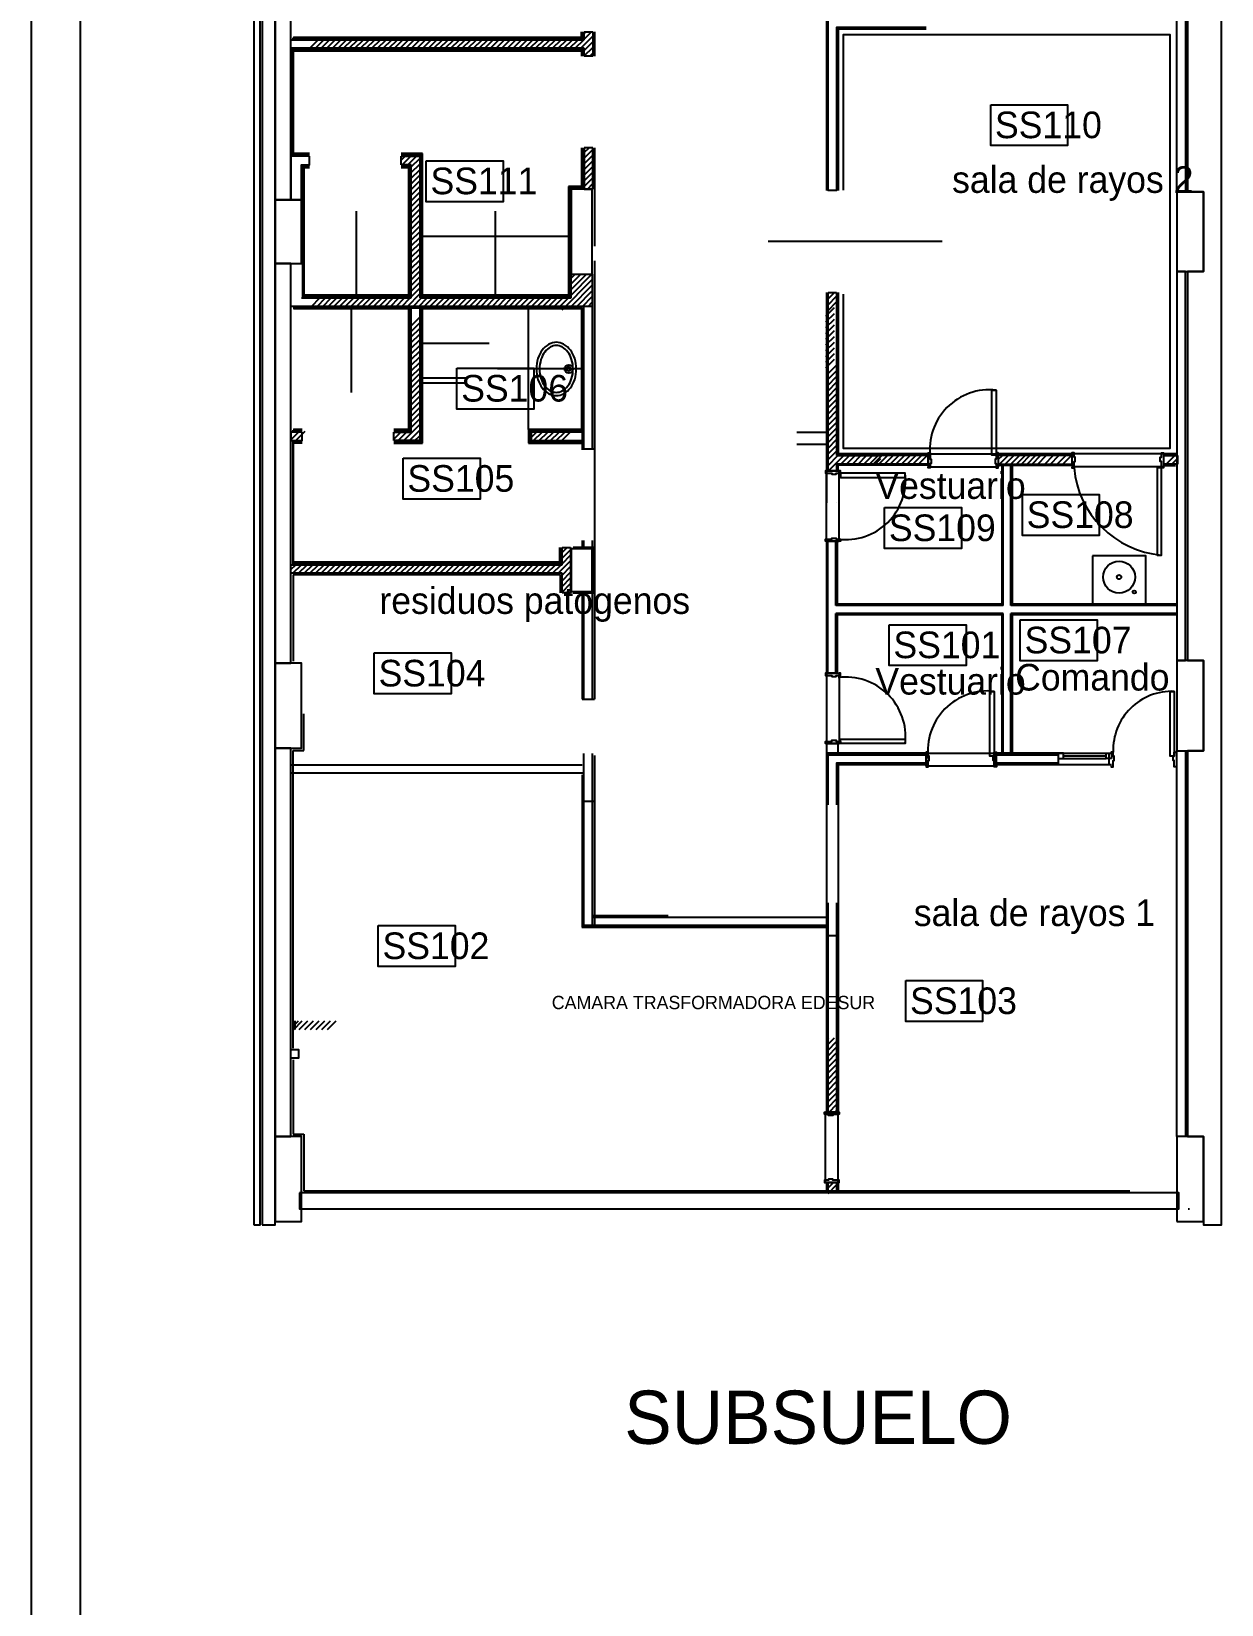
# Model space of a CAD drawing. Header units: millimetres. Extents: x 1473.7 to 1568.7, y 1808.4 to 1881.8.
# Drawn here: x 1477.13 to 1488.31, y 1844.02 to 1858.79 of the extents above; entities that cross this region are included whole.
import ezdxf

# ---------------------------------------------------------------- set-up
doc = ezdxf.new("R2010")
doc.units = ezdxf.units.MM
doc.layers.get('0').update_dxf_attribs({"linetype": 'CONTINUOUS'})
for name, color, linetype in [('0-COTAS AC', 3, 'CONTINUOUS'), ('0000-TEXTO', 7, 'CONTINUOUS'), ('000000-TEXTO', 7, 'CONTINUOUS'), ('10-CARP-HOJA-PUER', 4, 'CONTINUOUS'), ('10-CARP-MARC', 2, 'CONTINUOUS'), ('10-CARP-SLIA', 14, 'CONTINUOUS'), ('AR - AZOTADO HIDROFUGO', 185, 'CONTINUOUS'), ('AR - CARPINTERIA 1', 1, 'CONTINUOUS'), ('AR - HATCH LADRILLO HUECO', 8, 'CONTINUOUS'), ('AR - INST. SANITARIA', 2, 'CONTINUOUS'), ('AR - LADRILLO VISTO', 3, 'CONTINUOUS'), ('AR - MESADA', 9, 'CONTINUOUS'), ('AR - REVESTIMIENTO', 21, 'CONTINUOUS'), ('AR - REVOQUE', 8, 'CONTINUOUS'), ('AR - TABIQUE DURLOCK', 2, 'CONTINUOUS'), ('AR - TABIQUE LADRILLO HUECO', 4, 'CONTINUOUS'), ('AR - TXT', 7, 'CONTINUOUS'), ('AR - VISTA 1', 8, 'CONTINUOUS'), ('ES-COLUMNAS', 5, 'CONTINUOUS'), ('ES-TABIQUES', 5, 'CONTINUOUS'), ('MURO', 7, 'CONTINUOUS'), ('TEXTO', 7, 'CONTINUOUS')]:
    doc.layers.add(name, color=color, linetype=linetype)

msp = doc.modelspace()

# ---------------------------------------------------------------- linework, layer by layer
at = {"linetype": 'CONTINUOUS'}
for p, q in [((1481.801559, 1855.347423), (1481.801559, 1855.89512)), ((1482.421559, 1854.869107), (1482.301559, 1854.869107)), ((1482.421559, 1854.869107), (1482.301559, 1854.869107))]:
    msp.add_line(p, q, dxfattribs=at)
msp.add_lwpolyline([(1482.250991, 1855.621271, 0.075373), (1482.236031, 1855.719946, 0.085733), (1482.196074, 1855.798225, 0.106084), (1482.132277, 1855.853774, 0.12693), (1482.063491, 1855.871521, 0.12693), (1481.994705, 1855.853774, 0.106084), (1481.930909, 1855.798225, 0.085733), (1481.890951, 1855.719946, 0.075373), (1481.875991, 1855.621271, 0.075373), (1481.890951, 1855.522597, 0.085733), (1481.930909, 1855.444318, 0.106084), (1481.994705, 1855.388769, 0.12693), (1482.063491, 1855.371021, 0.12693), (1482.132277, 1855.388769, 0.106084), (1482.196074, 1855.444318, 0.085733), (1482.236031, 1855.522597, 0.075373)], format="xyb", close=True)
at = {"color": 30}
msp.add_lwpolyline([(1482.220991, 1855.621271, 0.075373), (1482.207379, 1855.711054, 0.085733), (1482.172065, 1855.780236, 0.106084), (1482.117762, 1855.827519, 0.12693), (1482.063491, 1855.841521, 0.12693), (1482.00922, 1855.827519, 0.106084), (1481.954917, 1855.780236, 0.085733), (1481.919603, 1855.711054, 0.075373), (1481.905991, 1855.621271, 0.075373), (1481.919603, 1855.531489, 0.085733), (1481.954917, 1855.462306, 0.106084), (1482.00922, 1855.415024, 0.12693), (1482.063491, 1855.401021, 0.12693), (1482.117762, 1855.415024, 0.106084), (1482.172065, 1855.462306, 0.085733), (1482.207379, 1855.531489, 0.075373)], format="xyb", close=True, dxfattribs=at)
for radius in [0.04, 0.02]:
    msp.add_circle((1482.180041, 1855.621271), radius, dxfattribs=at)
at = {"layer": '0-COTAS AC', "linetype": 'CONTINUOUS'}
for p, q in [((1486.906405, 1854.713179), (1486.215002, 1854.713179)), ((1484.701413, 1853.413179), (1486.258986, 1853.413179)), ((1486.333986, 1853.413179), (1487.891559, 1853.413179))]:
    msp.add_line(p, q, dxfattribs=at)
at = {"layer": '0-COTAS AC', "color": 4}
for points in [[(1480.186559, 1856.314133), (1480.186559, 1857.104156)], [(1481.491559, 1856.314133), (1481.491559, 1857.104156)], [(1485.687848, 1856.818179), (1484.053015, 1856.818179)], [(1480.136559, 1856.189133), (1480.136559, 1855.39911)], [(1480.806559, 1855.864133), (1481.4321, 1855.864133)], [(1482.301559, 1855.621271), (1481.511536, 1855.621271)]]:
    msp.add_lwpolyline(points, dxfattribs=at)
at = {"layer": '10-CARP-HOJA-PUER', "linetype": 'CONTINUOUS'}
for points in [[(1486.195002, 1854.813179), (1486.155002, 1854.813179), (1486.155002, 1855.423179), (1486.195002, 1855.423179), (1486.195002, 1854.813179)], [(1487.746405, 1854.693179), (1487.706405, 1854.693179), (1487.706405, 1853.873179), (1487.746405, 1853.873179), (1487.746405, 1854.693179)], [(1484.731413, 1854.643179), (1484.731413, 1854.603179), (1485.341413, 1854.603179), (1485.341413, 1854.643179), (1484.731413, 1854.643179)], [(1486.176346, 1851.983528), (1486.136346, 1851.983528), (1486.136346, 1852.593528), (1486.176346, 1852.593528), (1486.176346, 1851.983528)], [(1487.867929, 1851.983528), (1487.827929, 1851.983528), (1487.827929, 1852.593528), (1487.867929, 1852.593528), (1487.867929, 1851.983528)], [(1484.731413, 1852.103528), (1484.731413, 1852.143528), (1485.341413, 1852.143528), (1485.341413, 1852.103528), (1484.731413, 1852.103528)]]:
    msp.add_lwpolyline(points, dxfattribs=at)
at = {"layer": '10-CARP-MARC', "linetype": 'CONTINUOUS'}
for points in [[(1485.555002, 1854.823179), (1485.555002, 1854.833179), (1485.575002, 1854.833179), (1485.575002, 1854.773179), (1485.585002, 1854.773179), (1485.585002, 1854.733179), (1485.575002, 1854.733179), (1485.575002, 1854.693179), (1485.555002, 1854.693179), (1485.555002, 1854.703179)], [(1486.215002, 1854.823179), (1486.215002, 1854.833179), (1486.195002, 1854.833179), (1486.195002, 1854.773179), (1486.185002, 1854.773179), (1486.185002, 1854.733179), (1486.195002, 1854.733179), (1486.195002, 1854.693179), (1486.215002, 1854.693179), (1486.215002, 1854.703179)], [(1486.906405, 1854.703179), (1486.906405, 1854.693179), (1486.926405, 1854.693179), (1486.926405, 1854.753179), (1486.936405, 1854.753179), (1486.936405, 1854.793179), (1486.926405, 1854.793179), (1486.926405, 1854.833179), (1486.906405, 1854.833179), (1486.906405, 1854.823179)], [(1487.766405, 1854.703179), (1487.766405, 1854.693179), (1487.746405, 1854.693179), (1487.746405, 1854.753179), (1487.736405, 1854.753179), (1487.736405, 1854.793179), (1487.746405, 1854.793179), (1487.746405, 1854.833179), (1487.766405, 1854.833179), (1487.766405, 1854.823179)], [(1484.601413, 1854.663179), (1484.591413, 1854.663179), (1484.591413, 1854.643179), (1484.651413, 1854.643179), (1484.651413, 1854.633179), (1484.691413, 1854.633179), (1484.691413, 1854.643179), (1484.731413, 1854.643179), (1484.731413, 1854.663179), (1484.721413, 1854.663179)], [(1484.601413, 1854.003179), (1484.591413, 1854.003179), (1484.591413, 1854.023179), (1484.651413, 1854.023179), (1484.651413, 1854.033179), (1484.691413, 1854.033179), (1484.691413, 1854.023179), (1484.731413, 1854.023179), (1484.731413, 1854.003179), (1484.721413, 1854.003179)], [(1484.601413, 1852.763877), (1484.591413, 1852.763877), (1484.591413, 1852.743877), (1484.651413, 1852.743877), (1484.651413, 1852.733877), (1484.691413, 1852.733877), (1484.691413, 1852.743877), (1484.731413, 1852.743877), (1484.731413, 1852.763877), (1484.721413, 1852.763877)], [(1484.601413, 1852.103877), (1484.591413, 1852.103877), (1484.591413, 1852.123877), (1484.651413, 1852.123877), (1484.651413, 1852.133877), (1484.691413, 1852.133877), (1484.691413, 1852.123877), (1484.731413, 1852.123877), (1484.731413, 1852.103877), (1484.721413, 1852.103877)], [(1485.536346, 1851.893528), (1485.536346, 1851.883528), (1485.556346, 1851.883528), (1485.556346, 1851.943528), (1485.566346, 1851.943528), (1485.566346, 1851.983528), (1485.556346, 1851.983528), (1485.556346, 1852.023528), (1485.536346, 1852.023528), (1485.536346, 1852.013528)], [(1486.196346, 1851.893528), (1486.196346, 1851.883528), (1486.176346, 1851.883528), (1486.176346, 1851.943528), (1486.166346, 1851.943528), (1486.166346, 1851.983528), (1486.176346, 1851.983528), (1486.176346, 1852.023528), (1486.196346, 1852.023528), (1486.196346, 1852.013528)], [(1487.274083, 1851.893528), (1487.274083, 1851.883528), (1487.294083, 1851.883528), (1487.294083, 1851.943528), (1487.304083, 1851.943528), (1487.304083, 1851.983528), (1487.294083, 1851.983528), (1487.294083, 1852.023528), (1487.274083, 1852.023528), (1487.274083, 1852.013528)], [(1487.887929, 1851.893528), (1487.887929, 1851.883528), (1487.867929, 1851.883528), (1487.867929, 1851.943528), (1487.857929, 1851.943528), (1487.857929, 1851.983528), (1487.867929, 1851.983528), (1487.867929, 1852.023528), (1487.887929, 1852.023528), (1487.887929, 1852.013528)], [(1484.711413, 1848.641565), (1484.721413, 1848.641565), (1484.721413, 1848.621565), (1484.661413, 1848.621565), (1484.661413, 1848.611565), (1484.621413, 1848.611565), (1484.621413, 1848.621565), (1484.581413, 1848.621565), (1484.581413, 1848.641565), (1484.591413, 1848.641565)], [(1484.711413, 1847.981565), (1484.721413, 1847.981565), (1484.721413, 1848.001565), (1484.661413, 1848.001565), (1484.661413, 1848.011565), (1484.621413, 1848.011565), (1484.621413, 1848.001565), (1484.581413, 1848.001565), (1484.581413, 1847.981565), (1484.591413, 1847.981565)]]:
    msp.add_lwpolyline(points, dxfattribs=at)
at = {"layer": '10-CARP-SLIA', "linetype": 'CONTINUOUS'}
for p, q in [((1485.555002, 1854.823179), (1486.215002, 1854.823179)), ((1487.766405, 1854.823179), (1486.906405, 1854.823179)), ((1484.601413, 1854.003179), (1484.601413, 1854.663179)), ((1484.721413, 1854.003179), (1484.721413, 1854.663179)), ((1485.555002, 1854.703179), (1486.215002, 1854.703179)), ((1487.766405, 1854.703179), (1486.906405, 1854.703179)), ((1484.601413, 1852.763877), (1484.601413, 1852.103877)), ((1484.721413, 1852.763877), (1484.721413, 1852.103877)), ((1485.536346, 1852.013528), (1486.196346, 1852.013528)), ((1485.536346, 1851.893528), (1486.196346, 1851.893528)), ((1484.591413, 1847.981565), (1484.591413, 1848.641565)), ((1484.711413, 1847.981565), (1484.711413, 1848.641565))]:
    msp.add_line(p, q, dxfattribs=at)
for centre, radius, start, end in [((1486.133849, 1854.863283), 0.563226, 83.766721, 187.149992), ((1487.825499, 1854.772273), 0.902566, 185.027376, 264.972624), ((1484.781516, 1854.582026), 0.563226, 262.850008, 6.233279), ((1484.781516, 1852.164681), 0.563226, 353.766721, 97.149992), ((1486.115193, 1852.033631), 0.563226, 83.766721, 187.149992), ((1487.844965, 1852.042788), 0.551219, 87.612372, 182.002334)]:
    msp.add_arc(centre, radius, start, end, dxfattribs=at)
at = {"layer": 'AR - AZOTADO HIDROFUGO', "linetype": 'CONTINUOUS'}
for p, q in [((1479.581559, 1858.723436), (1482.316559, 1858.723436)), ((1482.316559, 1858.723436), (1482.316559, 1858.788436)), ((1479.581559, 1857.629133), (1479.581559, 1858.623436)), ((1479.581559, 1858.623436), (1482.316559, 1858.623436)), ((1482.316559, 1858.623436), (1482.316559, 1858.558436)), ((1479.746559, 1857.629133), (1479.581559, 1857.629133)), ((1480.791559, 1857.629133), (1480.606559, 1857.629133)), ((1480.791559, 1856.299133), (1480.791559, 1857.629133)), ((1482.316559, 1857.698436), (1482.316559, 1857.321075)), ((1479.681559, 1856.299133), (1479.681559, 1857.529133)), ((1479.681559, 1857.529133), (1479.746559, 1857.529133)), ((1480.606559, 1857.529133), (1480.691559, 1857.529133)), ((1480.691559, 1857.529133), (1480.691559, 1856.299133)), ((1482.316559, 1857.321075), (1482.191559, 1857.321075)), ((1482.191559, 1857.321075), (1482.191559, 1856.299133)), ((1480.691559, 1856.299133), (1479.681559, 1856.299133)), ((1482.191559, 1856.299133), (1480.791559, 1856.299133)), ((1480.691559, 1856.204133), (1480.691559, 1855.03841)), ((1480.791559, 1854.93841), (1480.791559, 1856.204133)), ((1479.676559, 1855.03841), (1479.581559, 1855.03841)), ((1480.691559, 1855.03841), (1480.536559, 1855.03841)), ((1482.316559, 1855.03841), (1481.816559, 1855.03841)), ((1481.816559, 1855.03841), (1481.816559, 1854.93841)), ((1479.676559, 1854.93841), (1479.581559, 1854.93841)), ((1480.536559, 1854.93841), (1480.791559, 1854.93841)), ((1481.816559, 1854.93841), (1482.316559, 1854.93841)), ((1482.10801, 1853.944892), (1482.10801, 1853.792058)), ((1482.10801, 1853.792058), (1479.581559, 1853.792058))]:
    msp.add_line(p, q, dxfattribs=at)
at = {"layer": 'AR - CARPINTERIA 1', "linetype": 'CONTINUOUS'}
for points in [[(1486.776559, 1851.963528), (1486.826559, 1851.963528), (1486.826559, 1852.013528), (1486.776559, 1852.013528)], [(1487.276559, 1851.963528), (1487.226559, 1851.963528), (1487.226559, 1852.013528), (1487.276559, 1852.013528)]]:
    msp.add_lwpolyline(points, close=True, dxfattribs=at)
for points in [[(1486.776559, 1852.013528), (1487.226559, 1852.013528)], [(1486.776559, 1851.963528), (1487.226559, 1851.963528)], [(1486.826559, 1851.988528), (1487.226559, 1851.988528)]]:
    msp.add_lwpolyline(points, dxfattribs=at)
at = {"layer": 'AR - HATCH LADRILLO HUECO', "linetype": 'CONTINUOUS'}
for p, q in [((1479.747944, 1858.633436), (1479.827944, 1858.713436)), ((1479.800977, 1858.633436), (1479.880977, 1858.713436)), ((1479.85401, 1858.633436), (1479.93401, 1858.713436)), ((1479.907043, 1858.633436), (1479.987043, 1858.713436)), ((1479.960076, 1858.633436), (1480.040076, 1858.713436)), ((1480.013109, 1858.633436), (1480.093109, 1858.713436)), ((1480.066142, 1858.633436), (1480.146142, 1858.713436)), ((1480.119175, 1858.633436), (1480.199175, 1858.713436)), ((1480.172208, 1858.633436), (1480.252208, 1858.713436)), ((1480.225241, 1858.633436), (1480.305241, 1858.713436)), ((1480.278274, 1858.633436), (1480.358274, 1858.713436)), ((1480.331307, 1858.633436), (1480.411307, 1858.713436)), ((1480.38434, 1858.633436), (1480.46434, 1858.713436)), ((1480.437373, 1858.633436), (1480.517373, 1858.713436)), ((1480.490406, 1858.633436), (1480.570406, 1858.713436)), ((1480.543439, 1858.633436), (1480.623439, 1858.713436)), ((1480.596472, 1858.633436), (1480.676472, 1858.713436)), ((1480.649505, 1858.633436), (1480.729505, 1858.713436)), ((1480.702538, 1858.633436), (1480.782538, 1858.713436)), ((1480.755572, 1858.633436), (1480.835572, 1858.713436)), ((1480.808605, 1858.633436), (1480.888605, 1858.713436)), ((1480.861638, 1858.633436), (1480.941638, 1858.713436)), ((1480.914671, 1858.633436), (1480.994671, 1858.713436)), ((1480.967704, 1858.633436), (1481.047704, 1858.713436)), ((1481.020737, 1858.633436), (1481.100737, 1858.713436)), ((1481.07377, 1858.633436), (1481.15377, 1858.713436)), ((1481.126803, 1858.633436), (1481.206803, 1858.713436)), ((1481.179836, 1858.633436), (1481.259836, 1858.713436)), ((1481.232869, 1858.633436), (1481.312869, 1858.713436)), ((1481.285902, 1858.633436), (1481.365902, 1858.713436)), ((1481.338935, 1858.633436), (1481.418935, 1858.713436)), ((1481.391968, 1858.633436), (1481.471968, 1858.713436)), ((1481.445001, 1858.633436), (1481.525001, 1858.713436)), ((1481.498034, 1858.633436), (1481.578034, 1858.713436)), ((1481.551067, 1858.633436), (1481.631067, 1858.713436)), ((1481.6041, 1858.633436), (1481.6841, 1858.713436)), ((1481.657133, 1858.633436), (1481.737133, 1858.713436)), ((1481.710166, 1858.633436), (1481.790166, 1858.713436)), ((1481.763199, 1858.633436), (1481.843199, 1858.713436)), ((1481.816232, 1858.633436), (1481.896232, 1858.713436)), ((1481.869265, 1858.633436), (1481.949265, 1858.713436)), ((1481.922298, 1858.633436), (1482.002298, 1858.713436)), ((1481.975331, 1858.633436), (1482.055331, 1858.713436)), ((1482.028364, 1858.633436), (1482.108364, 1858.713436)), ((1482.081397, 1858.633436), (1482.161397, 1858.713436)), ((1482.13443, 1858.633436), (1482.21443, 1858.713436)), ((1482.187463, 1858.633436), (1482.267463, 1858.713436)), ((1482.240496, 1858.633436), (1482.320496, 1858.713436)), ((1482.293529, 1858.633436), (1482.406559, 1858.746466)), ((1482.326559, 1858.772532), (1482.342463, 1858.788436)), ((1482.326559, 1858.719499), (1482.395496, 1858.788436)), ((1482.326559, 1858.613433), (1482.406559, 1858.693433)), ((1482.326559, 1858.5604), (1482.406559, 1858.6404)), ((1482.377628, 1858.558436), (1482.406559, 1858.587367)), ((1480.606559, 1857.582862), (1480.64283, 1857.619133)), ((1480.615863, 1857.539133), (1480.695863, 1857.619133)), ((1480.668896, 1857.539133), (1480.748896, 1857.619133)), ((1482.326559, 1857.653838), (1482.371156, 1857.698436)), ((1482.326559, 1857.600805), (1482.406559, 1857.680805)), ((1482.326559, 1857.547772), (1482.406559, 1857.627772)), ((1480.701559, 1857.518763), (1480.781559, 1857.598763)), ((1480.701559, 1857.46573), (1480.781559, 1857.54573)), ((1480.701559, 1857.412697), (1480.781559, 1857.492697)), ((1482.326559, 1857.494739), (1482.406559, 1857.574739)), ((1482.326559, 1857.441706), (1482.406559, 1857.521706)), ((1482.326559, 1857.388673), (1482.406559, 1857.468673)), ((1480.701559, 1857.359664), (1480.781559, 1857.439664)), ((1480.701559, 1857.306631), (1480.781559, 1857.386631)), ((1480.701559, 1857.253598), (1480.781559, 1857.333598)), ((1482.326559, 1857.33564), (1482.406559, 1857.41564)), ((1482.355027, 1857.311075), (1482.406559, 1857.362607)), ((1480.701559, 1857.200565), (1480.781559, 1857.280565)), ((1480.701559, 1857.147532), (1480.781559, 1857.227532)), ((1480.701559, 1857.094499), (1480.781559, 1857.174499)), ((1480.701559, 1857.041466), (1480.781559, 1857.121466)), ((1480.701559, 1856.988433), (1480.781559, 1857.068433)), ((1480.701559, 1856.9354), (1480.781559, 1857.0154)), ((1480.701559, 1856.882367), (1480.781559, 1856.962367)), ((1480.701559, 1856.829334), (1480.781559, 1856.909334)), ((1480.701559, 1856.776301), (1480.781559, 1856.856301)), ((1480.701559, 1856.723268), (1480.781559, 1856.803268)), ((1480.701559, 1856.670235), (1480.781559, 1856.750235)), ((1480.701559, 1856.617201), (1480.781559, 1856.697201)), ((1480.701559, 1856.564168), (1480.781559, 1856.644168)), ((1480.701559, 1856.511135), (1480.781559, 1856.591135)), ((1480.701559, 1856.458102), (1480.781559, 1856.538102)), ((1480.701559, 1856.405069), (1480.781559, 1856.485069)), ((1480.701559, 1856.352036), (1480.781559, 1856.432036)), ((1482.11801, 1856.177498), (1482.401559, 1856.461046)), ((1482.201559, 1856.473178), (1482.239456, 1856.511075)), ((1482.201559, 1856.420145), (1482.292489, 1856.511075)), ((1482.201559, 1856.367112), (1482.345522, 1856.511075)), ((1482.201559, 1856.314079), (1482.398555, 1856.511075)), ((1479.76316, 1856.209133), (1479.84316, 1856.289133)), ((1479.816193, 1856.209133), (1479.896193, 1856.289133)), ((1479.869226, 1856.209133), (1479.949226, 1856.289133)), ((1479.922259, 1856.209133), (1480.002259, 1856.289133)), ((1479.975292, 1856.209133), (1480.055292, 1856.289133)), ((1480.028325, 1856.209133), (1480.108325, 1856.289133)), ((1480.081358, 1856.209133), (1480.161358, 1856.289133)), ((1480.134391, 1856.209133), (1480.214391, 1856.289133)), ((1480.187424, 1856.209133), (1480.267424, 1856.289133)), ((1480.240457, 1856.209133), (1480.320457, 1856.289133)), ((1480.29349, 1856.209133), (1480.37349, 1856.289133)), ((1480.346523, 1856.209133), (1480.426523, 1856.289133)), ((1480.399556, 1856.209133), (1480.479556, 1856.289133)), ((1480.452589, 1856.209133), (1480.532589, 1856.289133)), ((1480.505622, 1856.209133), (1480.585622, 1856.289133)), ((1480.558655, 1856.209133), (1480.638655, 1856.289133)), ((1480.611688, 1856.209133), (1480.691688, 1856.289133)), ((1480.664721, 1856.209133), (1480.781559, 1856.32597)), ((1480.701559, 1856.299003), (1480.781559, 1856.379003)), ((1480.717754, 1856.209133), (1480.797754, 1856.289133)), ((1480.770787, 1856.209133), (1480.850787, 1856.289133)), ((1480.82382, 1856.209133), (1480.90382, 1856.289133)), ((1480.876853, 1856.209133), (1480.956853, 1856.289133)), ((1480.929886, 1856.209133), (1481.009886, 1856.289133)), ((1480.982919, 1856.209133), (1481.062919, 1856.289133)), ((1481.035952, 1856.209133), (1481.115952, 1856.289133)), ((1481.088985, 1856.209133), (1481.168985, 1856.289133)), ((1481.142018, 1856.209133), (1481.222018, 1856.289133)), ((1481.195051, 1856.209133), (1481.275051, 1856.289133)), ((1481.248084, 1856.209133), (1481.328084, 1856.289133)), ((1481.301117, 1856.209133), (1481.381117, 1856.289133)), ((1481.35415, 1856.209133), (1481.43415, 1856.289133)), ((1481.407183, 1856.209133), (1481.487183, 1856.289133)), ((1481.460216, 1856.209133), (1481.540216, 1856.289133)), ((1481.513249, 1856.209133), (1481.593249, 1856.289133)), ((1481.566282, 1856.209133), (1481.646282, 1856.289133)), ((1481.619315, 1856.209133), (1481.699315, 1856.289133)), ((1481.672348, 1856.209133), (1481.752348, 1856.289133)), ((1481.725381, 1856.209133), (1481.805381, 1856.289133)), ((1481.778415, 1856.209133), (1481.858415, 1856.289133)), ((1481.831448, 1856.209133), (1481.911448, 1856.289133)), ((1481.884481, 1856.209133), (1481.964481, 1856.289133)), ((1481.937514, 1856.209133), (1482.017514, 1856.289133)), ((1481.990547, 1856.209133), (1482.070547, 1856.289133)), ((1482.04358, 1856.209133), (1482.12358, 1856.289133)), ((1482.096613, 1856.209133), (1482.176613, 1856.289133)), ((1482.202679, 1856.209133), (1482.401559, 1856.408013)), ((1482.255712, 1856.209133), (1482.401559, 1856.35498)), ((1482.308745, 1856.209133), (1482.401559, 1856.301947)), ((1484.616413, 1856.332418), (1484.622174, 1856.338179)), ((1484.616413, 1856.278536), (1484.676056, 1856.338179)), ((1484.616413, 1856.224655), (1484.696413, 1856.304655)), ((1482.361778, 1856.209133), (1482.401559, 1856.248914)), ((1484.596413, 1856.116892), (1484.676413, 1856.196892)), ((1484.596413, 1856.06301), (1484.676413, 1856.14301)), ((1484.616413, 1856.170773), (1484.696413, 1856.250773)), ((1480.701559, 1856.027481), (1480.781559, 1856.107481)), ((1480.701559, 1855.974448), (1480.781559, 1856.054448)), ((1480.701559, 1855.921415), (1480.781559, 1856.001415)), ((1484.596413, 1856.009129), (1484.676413, 1856.089129)), ((1484.596413, 1855.955247), (1484.676413, 1856.035247)), ((1480.701559, 1855.868382), (1480.781559, 1855.948382)), ((1480.701559, 1855.815349), (1480.781559, 1855.895349)), ((1480.701559, 1855.762316), (1480.781559, 1855.842316)), ((1484.596413, 1855.901366), (1484.676413, 1855.981366)), ((1484.596413, 1855.847484), (1484.676413, 1855.927484)), ((1484.596413, 1855.793602), (1484.676413, 1855.873602)), ((1480.701559, 1855.709283), (1480.781559, 1855.789283)), ((1480.701559, 1855.65625), (1480.781559, 1855.73625)), ((1484.596413, 1855.739721), (1484.676413, 1855.819721)), ((1484.596413, 1855.685839), (1484.676413, 1855.765839)), ((1484.596413, 1855.631958), (1484.676413, 1855.711958)), ((1480.701559, 1855.603217), (1480.781559, 1855.683217)), ((1480.701559, 1855.550184), (1480.781559, 1855.630184)), ((1480.701559, 1855.497151), (1480.781559, 1855.577151)), ((1484.616413, 1855.578076), (1484.696413, 1855.658076)), ((1484.616413, 1855.524195), (1484.696413, 1855.604195)), ((1484.616413, 1855.470313), (1484.696413, 1855.550313)), ((1480.701559, 1855.444117), (1480.781559, 1855.524117)), ((1480.701559, 1855.391084), (1480.781559, 1855.471084)), ((1480.701559, 1855.338051), (1480.781559, 1855.418051)), ((1484.616413, 1855.416432), (1484.696413, 1855.496432)), ((1484.616413, 1855.36255), (1484.696413, 1855.44255)), ((1480.701559, 1855.285018), (1480.781559, 1855.365018)), ((1480.701559, 1855.231985), (1480.781559, 1855.311985)), ((1480.701559, 1855.178952), (1480.781559, 1855.258952)), ((1484.616413, 1855.308669), (1484.696413, 1855.388669)), ((1484.616413, 1855.254787), (1484.696413, 1855.334787)), ((1484.616413, 1855.200906), (1484.696413, 1855.280906)), ((1480.630115, 1854.94841), (1480.781559, 1855.099853)), ((1480.701559, 1855.125919), (1480.781559, 1855.205919)), ((1480.701559, 1855.072886), (1480.781559, 1855.152886)), ((1484.616413, 1855.147024), (1484.696413, 1855.227024)), ((1484.616413, 1855.093143), (1484.696413, 1855.173143)), ((1484.616413, 1855.039261), (1484.696413, 1855.119261)), ((1479.571559, 1854.956871), (1479.650275, 1855.035588)), ((1479.623308, 1854.955588), (1479.703308, 1855.035588)), ((1480.536559, 1855.013952), (1480.551016, 1855.02841)), ((1480.536559, 1854.960919), (1480.604049, 1855.02841)), ((1480.577082, 1854.94841), (1480.657082, 1855.02841)), ((1480.683148, 1854.94841), (1480.781559, 1855.04682)), ((1480.736181, 1854.94841), (1480.781559, 1854.993787)), ((1481.826559, 1854.978127), (1481.876841, 1855.02841)), ((1481.849874, 1854.94841), (1481.929874, 1855.02841)), ((1481.902907, 1854.94841), (1481.982907, 1855.02841)), ((1481.95594, 1854.94841), (1482.03594, 1855.02841)), ((1482.008973, 1854.94841), (1482.088973, 1855.02841)), ((1482.062006, 1854.94841), (1482.142006, 1855.02841)), ((1482.115039, 1854.94841), (1482.195039, 1855.02841)), ((1484.616413, 1854.985379), (1484.696413, 1855.065379)), ((1484.616413, 1854.931498), (1484.696413, 1855.011498)), ((1484.616413, 1854.877616), (1484.696413, 1854.957616)), ((1484.616413, 1854.823735), (1484.696413, 1854.903735)), ((1484.616413, 1854.769853), (1484.696413, 1854.849853)), ((1484.616413, 1854.715972), (1484.708621, 1854.808179)), ((1484.616413, 1854.66209), (1484.762502, 1854.808179)), ((1484.736384, 1854.728179), (1484.816384, 1854.808179)), ((1484.790265, 1854.728179), (1484.870265, 1854.808179)), ((1484.844147, 1854.728179), (1484.924147, 1854.808179)), ((1484.898028, 1854.728179), (1484.978028, 1854.808179)), ((1484.95191, 1854.728179), (1485.03191, 1854.808179)), ((1485.005791, 1854.728179), (1485.085791, 1854.808179)), ((1485.040996, 1854.728179), (1485.120996, 1854.808179)), ((1485.094029, 1854.728179), (1485.174029, 1854.808179)), ((1485.147062, 1854.728179), (1485.227062, 1854.808179)), ((1485.200095, 1854.728179), (1485.280095, 1854.808179)), ((1485.253128, 1854.728179), (1485.333128, 1854.808179)), ((1485.306161, 1854.728179), (1485.386161, 1854.808179)), ((1485.359194, 1854.728179), (1485.439194, 1854.808179)), ((1485.412227, 1854.728179), (1485.492227, 1854.808179)), ((1485.46526, 1854.728179), (1485.54526, 1854.808179)), ((1486.215002, 1854.769579), (1486.253602, 1854.808179)), ((1486.226635, 1854.728179), (1486.306635, 1854.808179)), ((1486.279668, 1854.728179), (1486.359668, 1854.808179)), ((1486.332701, 1854.728179), (1486.412701, 1854.808179)), ((1486.385734, 1854.728179), (1486.465734, 1854.808179)), ((1486.431828, 1854.728179), (1486.511828, 1854.808179)), ((1486.485709, 1854.728179), (1486.565709, 1854.808179)), ((1486.531793, 1854.728179), (1486.611793, 1854.808179)), ((1486.585674, 1854.728179), (1486.665674, 1854.808179)), ((1486.65098, 1854.728179), (1486.73098, 1854.808179)), ((1486.704862, 1854.728179), (1486.784862, 1854.808179)), ((1486.767864, 1854.728179), (1486.847864, 1854.808179)), ((1486.821745, 1854.728179), (1486.901745, 1854.808179)), ((1487.791613, 1854.728179), (1487.871613, 1854.808179)), ((1485.059673, 1854.728179), (1485.111413, 1854.779919)), ((1487.845494, 1854.728179), (1487.898071, 1854.780756)), ((1484.694673, 1854.363179), (1484.696413, 1854.364919)), ((1482.11801, 1853.897079), (1482.165824, 1853.944892)), ((1482.11801, 1853.844046), (1482.19801, 1853.924046)), ((1479.571559, 1853.737112), (1479.616504, 1853.782058)), ((1479.589537, 1853.702058), (1479.669537, 1853.782058)), ((1479.64257, 1853.702058), (1479.72257, 1853.782058)), ((1479.695603, 1853.702058), (1479.775603, 1853.782058)), ((1479.748637, 1853.702058), (1479.828637, 1853.782058)), ((1479.80167, 1853.702058), (1479.88167, 1853.782058)), ((1479.854703, 1853.702058), (1479.934703, 1853.782058)), ((1479.907736, 1853.702058), (1479.987736, 1853.782058)), ((1479.960769, 1853.702058), (1480.040769, 1853.782058)), ((1480.013802, 1853.702058), (1480.093802, 1853.782058)), ((1480.066835, 1853.702058), (1480.146835, 1853.782058)), ((1480.119868, 1853.702058), (1480.199868, 1853.782058)), ((1480.172901, 1853.702058), (1480.252901, 1853.782058)), ((1480.225934, 1853.702058), (1480.305934, 1853.782058)), ((1480.278967, 1853.702058), (1480.358967, 1853.782058)), ((1480.332, 1853.702058), (1480.412, 1853.782058)), ((1480.385033, 1853.702058), (1480.465033, 1853.782058)), ((1480.438066, 1853.702058), (1480.518066, 1853.782058)), ((1480.491099, 1853.702058), (1480.571099, 1853.782058)), ((1480.544132, 1853.702058), (1480.624132, 1853.782058)), ((1480.597165, 1853.702058), (1480.677165, 1853.782058)), ((1480.650198, 1853.702058), (1480.730198, 1853.782058)), ((1480.703231, 1853.702058), (1480.783231, 1853.782058)), ((1480.756264, 1853.702058), (1480.836264, 1853.782058)), ((1480.809297, 1853.702058), (1480.889297, 1853.782058)), ((1480.86233, 1853.702058), (1480.94233, 1853.782058)), ((1480.915363, 1853.702058), (1480.995363, 1853.782058)), ((1480.968396, 1853.702058), (1481.048396, 1853.782058)), ((1481.021429, 1853.702058), (1481.101429, 1853.782058)), ((1481.074462, 1853.702058), (1481.154462, 1853.782058)), ((1481.127495, 1853.702058), (1481.207495, 1853.782058)), ((1481.180528, 1853.702058), (1481.260528, 1853.782058)), ((1481.233561, 1853.702058), (1481.313561, 1853.782058)), ((1481.286594, 1853.702058), (1481.366594, 1853.782058)), ((1481.339627, 1853.702058), (1481.419627, 1853.782058)), ((1481.39266, 1853.702058), (1481.47266, 1853.782058)), ((1481.445693, 1853.702058), (1481.525693, 1853.782058)), ((1481.498726, 1853.702058), (1481.578726, 1853.782058)), ((1481.551759, 1853.702058), (1481.631759, 1853.782058)), ((1481.604792, 1853.702058), (1481.684792, 1853.782058)), ((1481.657825, 1853.702058), (1481.737825, 1853.782058)), ((1481.710858, 1853.702058), (1481.790858, 1853.782058)), ((1481.763891, 1853.702058), (1481.843891, 1853.782058)), ((1481.816924, 1853.702058), (1481.896924, 1853.782058)), ((1481.869957, 1853.702058), (1481.949957, 1853.782058)), ((1481.92299, 1853.702058), (1482.00299, 1853.782058)), ((1481.976023, 1853.702058), (1482.056023, 1853.782058)), ((1482.029056, 1853.702058), (1482.109056, 1853.782058)), ((1482.082089, 1853.702058), (1482.19801, 1853.81798)), ((1482.11801, 1853.791013), (1482.19801, 1853.871013)), ((1482.11801, 1853.684947), (1482.19801, 1853.764947)), ((1482.11801, 1853.631914), (1482.19801, 1853.711914)), ((1482.11801, 1853.578881), (1482.19801, 1853.658881)), ((1482.11801, 1853.525848), (1482.19801, 1853.605848)), ((1482.163028, 1853.517832), (1482.19801, 1853.552815)), ((1479.596846, 1849.418528), (1479.676846, 1849.498528)), ((1479.611897, 1849.468646), (1479.641779, 1849.498528)), ((1479.649879, 1849.418528), (1479.729879, 1849.498528)), ((1479.702912, 1849.418528), (1479.782912, 1849.498528)), ((1479.755945, 1849.418528), (1479.835945, 1849.498528)), ((1479.808978, 1849.418528), (1479.888978, 1849.498528)), ((1479.862011, 1849.418528), (1479.942011, 1849.498528)), ((1479.915044, 1849.418528), (1479.995044, 1849.498528)), ((1484.616413, 1849.332915), (1484.622174, 1849.338677)), ((1484.616413, 1849.279034), (1484.676056, 1849.338677)), ((1484.616413, 1849.225152), (1484.696413, 1849.305152)), ((1484.616413, 1849.171271), (1484.696413, 1849.251271)), ((1484.616413, 1849.117389), (1484.696413, 1849.197389)), ((1484.616413, 1849.063508), (1484.696413, 1849.143508)), ((1484.616413, 1849.009626), (1484.696413, 1849.089626)), ((1484.616413, 1848.955745), (1484.696413, 1849.035745)), ((1484.616413, 1848.901863), (1484.696413, 1848.981863)), ((1484.616413, 1848.847982), (1484.696413, 1848.927982)), ((1484.616413, 1848.7941), (1484.696413, 1848.8741)), ((1484.616413, 1848.740219), (1484.696413, 1848.820219)), ((1484.616413, 1848.686337), (1484.696413, 1848.766337)), ((1484.625522, 1848.641565), (1484.696413, 1848.712456)), ((1484.679404, 1848.641565), (1484.696413, 1848.658574)), ((1484.616413, 1847.931996), (1484.665982, 1847.981565)), ((1484.616413, 1847.878114), (1484.696413, 1847.958114))]:
    msp.add_line(p, q, dxfattribs=at)
at = {"layer": 'AR - INST. SANITARIA', "linetype": 'CONTINUOUS'}
msp.add_lwpolyline([(1487.099076, 1853.866557), (1487.099076, 1853.416557), (1487.599076, 1853.416557), (1487.599076, 1853.866557)], close=True, dxfattribs=at)
for centre, radius in [((1487.349076, 1853.666557), 0.15), ((1487.349076, 1853.666557), 0.02), ((1487.491279, 1853.525926), 0.015)]:
    msp.add_circle(centre, radius, dxfattribs=at)
at = {"layer": 'AR - LADRILLO VISTO', "linetype": 'CONTINUOUS'}
msp.add_lwpolyline([(1487.991559, 1861.186301), (1487.991559, 1857.286075), (1488.141559, 1857.286075), (1488.141559, 1856.536075), (1487.991559, 1856.536075), (1487.991559, 1852.883528), (1488.141559, 1852.883528), (1488.141559, 1852.033528), (1487.991559, 1852.033528), (1487.991559, 1848.413528), (1488.141559, 1848.413528), (1488.141559, 1847.583528), (1488.141559, 1847.583528), (1488.141559, 1847.583528), (1488.311559, 1847.583528), (1488.311559, 1879.063528)], dxfattribs=at)
for points in [[(1479.221559, 1847.583528), (1479.281559, 1847.583528), (1479.281559, 1878.763528), (1479.221559, 1878.763528)], [(1479.301559, 1847.583528), (1479.421559, 1847.583528), (1479.421559, 1878.763528), (1479.301559, 1878.763528)]]:
    msp.add_lwpolyline(points, close=True, dxfattribs=at)
at = {"layer": 'AR - MESADA', "linetype": 'CONTINUOUS'}
for points in [[(1482.176559, 1856.864133), (1480.806559, 1856.864133)], [(1481.801559, 1855.05341), (1481.801559, 1856.189133)]]:
    msp.add_lwpolyline(points, dxfattribs=at)
at = {"layer": 'AR - REVESTIMIENTO', "linetype": 'CONTINUOUS'}
for p, q in [((1479.596559, 1858.738436), (1482.301559, 1858.738436)), ((1482.301559, 1858.738436), (1482.301559, 1858.788436)), ((1479.596559, 1857.644133), (1479.596559, 1858.608436)), ((1479.596559, 1858.608436), (1482.301559, 1858.608436)), ((1482.301559, 1858.608436), (1482.301559, 1858.558436)), ((1479.746559, 1857.644133), (1479.596559, 1857.644133)), ((1480.806559, 1857.644133), (1480.606559, 1857.644133)), ((1480.806559, 1856.314133), (1480.806559, 1857.644133)), ((1482.301559, 1857.698436), (1482.301559, 1857.336075)), ((1479.696559, 1856.314133), (1479.696559, 1857.514133)), ((1479.696559, 1857.514133), (1479.746559, 1857.514133)), ((1480.606559, 1857.514133), (1480.676559, 1857.514133)), ((1480.676559, 1857.514133), (1480.676559, 1856.314133)), ((1482.301559, 1857.336075), (1482.176559, 1857.336075)), ((1482.176559, 1857.336075), (1482.176559, 1856.314133)), ((1480.676559, 1856.314133), (1479.696559, 1856.314133)), ((1482.176559, 1856.314133), (1480.806559, 1856.314133)), ((1479.596559, 1856.189133), (1480.676559, 1856.189133)), ((1480.676559, 1856.189133), (1480.676559, 1855.05341)), ((1480.806559, 1854.92341), (1480.806559, 1856.189133)), ((1480.806559, 1856.189133), (1482.126559, 1856.189133)), ((1482.126559, 1856.189133), (1482.126559, 1856.189133)), ((1482.126559, 1856.189133), (1482.301559, 1856.189133)), ((1482.301559, 1856.189133), (1482.301559, 1855.05341)), ((1479.676559, 1855.05341), (1479.596559, 1855.05341)), ((1480.676559, 1855.05341), (1480.536559, 1855.05341)), ((1482.301559, 1855.05341), (1481.801559, 1855.05341)), ((1481.801559, 1855.05341), (1481.801559, 1854.92341)), ((1479.596559, 1853.807058), (1479.596559, 1854.930588)), ((1479.676559, 1854.92341), (1479.596559, 1854.92341)), ((1480.536559, 1854.92341), (1480.806559, 1854.92341)), ((1481.801559, 1854.92341), (1482.301559, 1854.92341)), ((1482.09301, 1853.944892), (1482.09301, 1853.807058)), ((1482.09301, 1853.807058), (1479.596559, 1853.807058))]:
    msp.add_line(p, q, dxfattribs=at)
at = {"layer": 'AR - REVOQUE', "linetype": 'CONTINUOUS'}
for p, q in [((1479.591559, 1858.733436), (1482.306559, 1858.733436)), ((1482.306559, 1858.733436), (1482.306559, 1858.788436)), ((1482.421559, 1858.788436), (1482.421559, 1858.558436)), ((1479.591559, 1857.639133), (1479.591559, 1858.613436)), ((1479.591559, 1858.613436), (1482.306559, 1858.613436)), ((1482.306559, 1858.613436), (1482.306559, 1858.558436)), ((1479.746559, 1857.639133), (1479.591559, 1857.639133)), ((1480.801559, 1857.639133), (1480.606559, 1857.639133)), ((1480.801559, 1856.309133), (1480.801559, 1857.639133)), ((1482.306559, 1857.698436), (1482.306559, 1857.331075)), ((1482.421559, 1857.698436), (1482.421559, 1856.774482)), ((1479.691559, 1856.309133), (1479.691559, 1857.519133)), ((1479.691559, 1857.519133), (1479.746559, 1857.519133)), ((1480.606559, 1857.519133), (1480.681559, 1857.519133)), ((1480.681559, 1857.519133), (1480.681559, 1856.309133)), ((1482.306559, 1857.331075), (1482.181559, 1857.331075)), ((1482.181559, 1857.331075), (1482.181559, 1856.309133)), ((1482.421558, 1856.636214), (1482.421559, 1856.194133)), ((1480.681559, 1856.309133), (1479.691559, 1856.309133)), ((1482.181559, 1856.309133), (1480.801559, 1856.309133)), ((1479.591559, 1856.194133), (1480.681559, 1856.194133)), ((1479.591559, 1856.194133), (1482.306559, 1856.194133)), ((1480.681559, 1856.194133), (1480.681559, 1855.04841)), ((1480.801559, 1854.92841), (1480.801559, 1856.194133)), ((1480.801559, 1856.194133), (1482.131559, 1856.194133)), ((1482.131559, 1856.194133), (1482.131559, 1856.194133)), ((1482.131559, 1856.194133), (1482.306559, 1856.194133)), ((1482.306559, 1856.194133), (1482.306559, 1855.04841)), ((1482.306559, 1856.194133), (1482.306559, 1854.869107)), ((1482.421559, 1856.194133), (1482.421559, 1852.52139)), ((1479.676559, 1855.04841), (1479.591559, 1855.04841)), ((1480.681559, 1855.04841), (1480.536559, 1855.04841)), ((1482.306559, 1855.04841), (1481.806559, 1855.04841)), ((1481.806559, 1855.04841), (1481.806559, 1854.92841)), ((1479.591559, 1853.802058), (1479.591559, 1854.935588)), ((1479.676559, 1854.92841), (1479.591559, 1854.92841)), ((1480.536559, 1854.92841), (1480.801559, 1854.92841)), ((1481.806559, 1854.92841), (1482.306559, 1854.92841)), ((1485.555002, 1854.823179), (1485.555002, 1854.713179)), ((1485.555002, 1854.823179), (1485.555002, 1854.703179)), ((1486.215002, 1854.823179), (1486.215002, 1854.713179)), ((1486.215002, 1854.823179), (1486.215002, 1854.703179)), ((1486.906405, 1854.823179), (1486.906405, 1854.713179)), ((1487.883071, 1854.823179), (1487.766405, 1854.823179)), ((1487.766405, 1854.823179), (1487.766405, 1854.713179)), ((1484.601413, 1854.663179), (1484.721413, 1854.663179)), ((1487.766405, 1854.713179), (1487.878071, 1854.713179)), ((1482.09801, 1853.944892), (1482.09801, 1853.802058)), ((1482.306559, 1854.009107), (1482.306559, 1853.944892)), ((1484.601413, 1854.003179), (1484.721413, 1854.003179)), ((1482.09801, 1853.802058), (1479.591559, 1853.802058)), ((1482.10301, 1853.687058), (1479.591559, 1853.687058)), ((1479.591559, 1853.687058), (1479.591559, 1852.878528)), ((1482.10301, 1853.517832), (1482.10301, 1853.687058)), ((1482.306559, 1853.517832), (1482.306559, 1852.52139)), ((1484.601413, 1852.763877), (1484.721413, 1852.763877)), ((1482.306559, 1852.52139), (1482.421559, 1852.52139)), ((1479.691559, 1852.038528), (1479.691559, 1852.383528)), ((1479.591559, 1849.243528), (1479.591559, 1852.038528)), ((1479.591559, 1852.038528), (1479.691559, 1852.038528)), ((1484.601413, 1852.103877), (1484.721413, 1852.103877)), ((1485.536346, 1852.013528), (1485.536346, 1851.903528)), ((1485.536346, 1851.893528), (1485.536346, 1852.013528)), ((1485.536346, 1851.893528), (1485.536346, 1852.003528)), ((1486.177691, 1852.003528), (1486.177691, 1851.893528)), ((1486.196346, 1851.893528), (1486.196346, 1852.013528)), ((1486.196346, 1851.893528), (1486.196346, 1852.003528)), ((1486.776559, 1852.013528), (1486.776559, 1851.903528)), ((1486.776559, 1852.013528), (1486.776559, 1851.903528)), ((1487.256559, 1851.903528), (1487.256559, 1852.013528)), ((1482.421559, 1851.989548), (1482.421559, 1850.379264)), ((1482.306559, 1851.80981), (1482.306559, 1850.379264)), ((1482.306559, 1851.56139), (1482.421559, 1851.56139)), ((1482.303276, 1850.379264), (1483.114512, 1850.379264)), ((1482.321559, 1850.379264), (1484.601413, 1850.379264)), ((1482.401559, 1850.489264), (1483.114512, 1850.489264)), ((1479.591559, 1849.133528), (1479.591559, 1848.433528)), ((1484.711413, 1848.641565), (1484.591413, 1848.641565)), ((1484.601413, 1848.641565), (1484.711413, 1848.641565)), ((1484.601413, 1848.622909), (1484.711413, 1848.622909)), ((1479.591559, 1848.433528), (1479.691559, 1848.433528)), ((1479.691559, 1848.433528), (1479.691559, 1847.903528)), ((1479.691559, 1847.903528), (1487.45132, 1847.903528)), ((1484.711413, 1847.981565), (1484.591413, 1847.981565)), ((1484.601413, 1847.981565), (1484.711413, 1847.981565))]:
    msp.add_line(p, q, dxfattribs=at)
for points in [[(1485.536346, 1858.923179), (1484.601413, 1858.923179), (1484.601413, 1857.298179)], [(1485.536346, 1858.813179), (1484.711413, 1858.813179), (1484.711413, 1857.298179)], [(1484.601413, 1856.338179), (1484.601413, 1855.171878)], [(1484.711413, 1856.338179), (1484.711413, 1854.823179), (1485.111413, 1854.823179)], [(1485.555002, 1854.823179), (1484.711413, 1854.823179), (1484.711413, 1855.598648)], [(1484.601413, 1855.171878), (1484.601413, 1854.363179)], [(1484.601412, 1855.024133), (1484.321559, 1855.024133)], [(1484.321559, 1854.914133), (1484.600002, 1854.914133)], [(1486.906405, 1854.823179), (1486.215002, 1854.823179)], [(1485.555002, 1854.718179), (1484.706413, 1854.718179), (1484.706413, 1854.663179)], [(1482.22301, 1853.517832), (1482.416558, 1853.517832), (1482.416558, 1853.517832), (1482.416558, 1853.944892), (1482.416558, 1853.944892), (1482.22301, 1853.944892)], [(1484.601413, 1853.603179), (1484.601413, 1853.528179)], [(1485.536346, 1852.013528), (1484.601413, 1852.013528), (1484.601413, 1850.298677)], [(1486.776559, 1852.013528), (1486.196346, 1852.013528)], [(1485.536346, 1851.903528), (1484.711413, 1851.903528), (1484.711413, 1850.298677)], [(1486.776559, 1851.903528), (1486.196346, 1851.903528)], [(1487.276559, 1851.903528), (1486.781413, 1851.903528)], [(1484.601413, 1850.298677), (1484.601413, 1848.641565)], [(1484.711413, 1850.298677), (1484.711413, 1848.641565)], [(1484.601413, 1847.981565), (1484.601413, 1847.903528)], [(1484.711413, 1847.981565), (1484.711413, 1847.903528)]]:
    msp.add_lwpolyline(points, dxfattribs=at)
at = {"layer": 'AR - TABIQUE DURLOCK', "linetype": 'CONTINUOUS'}
for p, q in [((1484.601413, 1852.103877), (1484.601413, 1852.013528)), ((1484.711413, 1852.013528), (1484.711413, 1852.103877))]:
    msp.add_line(p, q, dxfattribs=at)
for points in [[(1485.555002, 1854.723179), (1485.555002, 1854.823179)], [(1486.215002, 1854.823179), (1486.215002, 1854.723179)], [(1484.601413, 1854.663179), (1484.701413, 1854.663179)], [(1486.246486, 1854.713179), (1486.246486, 1853.400679)], [(1486.258986, 1853.400679), (1486.258986, 1854.713179)], [(1486.333986, 1853.400679), (1486.333986, 1854.713179)], [(1486.346486, 1854.713179), (1486.346486, 1853.400679)], [(1484.701413, 1854.003179), (1484.601413, 1854.003179)], [(1484.601413, 1854.003179), (1484.601413, 1852.763877)], [(1484.613913, 1852.763877), (1484.613913, 1854.003179)], [(1484.688913, 1853.400679), (1484.688913, 1854.003179)], [(1484.701413, 1854.003179), (1484.701413, 1853.400679)], [(1486.258986, 1853.413179), (1484.688913, 1853.413179)], [(1486.258986, 1853.400679), (1484.688913, 1853.400679)], [(1486.258986, 1853.325679), (1484.688913, 1853.325679)], [(1484.688913, 1852.763877), (1484.688913, 1853.325679)], [(1484.701413, 1853.325679), (1484.701413, 1852.763877)], [(1486.246486, 1853.325679), (1486.246486, 1852.013528)], [(1486.258986, 1852.013528), (1486.258986, 1853.325679)], [(1487.891559, 1853.413179), (1486.333986, 1853.413179)], [(1487.891559, 1853.400679), (1486.333986, 1853.400679)], [(1486.333986, 1852.013528), (1486.333986, 1853.325679)], [(1487.891559, 1853.325679), (1486.333986, 1853.325679)], [(1486.346486, 1853.325679), (1486.346486, 1852.013528)], [(1486.258986, 1853.313179), (1484.688913, 1853.313179)], [(1487.891559, 1853.313179), (1486.333986, 1853.313179)], [(1484.701413, 1852.763877), (1484.601413, 1852.763877)], [(1484.701413, 1852.763877), (1484.601413, 1852.763877)], [(1484.701413, 1852.103877), (1484.601413, 1852.103877)], [(1484.601413, 1852.103877), (1484.701413, 1852.103877)], [(1485.536346, 1851.993528), (1485.536346, 1851.893528)], [(1486.196346, 1851.893528), (1486.196346, 1851.993528)]]:
    msp.add_lwpolyline(points, dxfattribs=at)
at = {"layer": 'AR - TABIQUE LADRILLO HUECO', "linetype": 'CONTINUOUS'}
for p, q in [((1479.571559, 1858.713436), (1482.326559, 1858.713436)), ((1482.326559, 1858.713436), (1482.326559, 1858.788436)), ((1482.326559, 1858.788436), (1482.406559, 1858.788436)), ((1482.406559, 1858.788436), (1482.406559, 1858.558436)), ((1482.326559, 1858.633436), (1479.571559, 1858.633436)), ((1482.326559, 1858.558436), (1482.326559, 1858.633436)), ((1482.406559, 1858.558436), (1482.326559, 1858.558436)), ((1480.606559, 1857.539133), (1480.606559, 1857.619133)), ((1480.606559, 1857.619133), (1480.781559, 1857.619133)), ((1480.781559, 1857.619133), (1480.781559, 1856.289133)), ((1482.406559, 1857.698436), (1482.326559, 1857.698436)), ((1482.326559, 1857.698436), (1482.326559, 1857.311075)), ((1482.406559, 1857.311075), (1482.406559, 1857.698436)), ((1480.701559, 1857.539133), (1480.606559, 1857.539133)), ((1480.701559, 1856.289133), (1480.701559, 1857.539133)), ((1482.326559, 1857.311075), (1482.406559, 1857.311075)), ((1482.201559, 1856.289133), (1482.201559, 1856.511075)), ((1482.201559, 1856.511075), (1482.401559, 1856.511075)), ((1482.401559, 1856.511075), (1482.401559, 1856.209133)), ((1479.671559, 1856.289133), (1480.701559, 1856.289133)), ((1480.781559, 1856.289133), (1482.201559, 1856.289133)), ((1484.616413, 1855.266878), (1484.616413, 1856.338179)), ((1484.616413, 1856.338179), (1484.696413, 1856.338179)), ((1484.696413, 1856.338179), (1484.696413, 1854.808179)), ((1482.19801, 1856.209133), (1479.571559, 1856.209133)), ((1480.701559, 1855.02841), (1480.701559, 1856.214133)), ((1480.781559, 1856.214133), (1480.781559, 1854.94841)), ((1482.401559, 1856.209133), (1482.19801, 1856.209133)), ((1482.321559, 1854.869107), (1482.321559, 1856.209133)), ((1482.401559, 1856.209133), (1482.401559, 1854.869107)), ((1484.616413, 1855.186878), (1484.616413, 1855.266878)), ((1484.616413, 1855.266878), (1484.616413, 1855.266878)), ((1484.616413, 1854.663179), (1484.616413, 1855.186878)), ((1484.616413, 1855.186878), (1484.616413, 1855.186878)), ((1480.536559, 1854.94841), (1480.536559, 1855.02841)), ((1480.536559, 1855.02841), (1480.701559, 1855.02841)), ((1480.781559, 1854.94841), (1480.536559, 1854.94841)), ((1482.326559, 1855.02841), (1481.826559, 1855.02841)), ((1481.826559, 1855.02841), (1481.826559, 1854.94841)), ((1481.826559, 1854.94841), (1482.326559, 1854.94841)), ((1484.696413, 1854.808179), (1485.111413, 1854.808179)), ((1485.555002, 1854.808179), (1484.696413, 1854.808179)), ((1486.901745, 1854.808179), (1486.215002, 1854.808179)), ((1487.766405, 1854.808179), (1487.898071, 1854.808179)), ((1487.898071, 1854.808179), (1487.898071, 1854.728179)), ((1484.696413, 1854.663179), (1484.616413, 1854.663179)), ((1485.555002, 1854.728179), (1484.696413, 1854.728179)), ((1484.696413, 1854.728179), (1484.696413, 1854.663179)), ((1486.215002, 1854.728179), (1486.906405, 1854.728179)), ((1487.898071, 1854.728179), (1487.766405, 1854.728179)), ((1482.11801, 1853.782058), (1482.11801, 1853.944892)), ((1482.11801, 1853.944892), (1482.19801, 1853.944892)), ((1482.19801, 1853.944892), (1482.19801, 1853.517832)), ((1482.321559, 1853.944892), (1482.321559, 1854.009107)), ((1482.401559, 1854.009107), (1482.401559, 1853.944892)), ((1479.571559, 1853.782058), (1482.11801, 1853.782058)), ((1482.11801, 1853.702058), (1479.571559, 1853.702058)), ((1482.11801, 1853.517832), (1482.11801, 1853.702058)), ((1482.19801, 1853.517832), (1482.11801, 1853.517832)), ((1482.321559, 1852.52139), (1482.321559, 1853.517832)), ((1482.401559, 1853.517832), (1482.401559, 1852.52139)), ((1482.321559, 1850.379264), (1482.321559, 1852.009548)), ((1482.401559, 1852.009548), (1482.401559, 1850.379264)), ((1479.571559, 1851.90481), (1482.306559, 1851.90481)), ((1482.321559, 1851.82481), (1479.571559, 1851.82481)), ((1484.601413, 1850.394264), (1482.303276, 1850.394264)), ((1482.401559, 1850.474264), (1483.114512, 1850.474264)), ((1482.421559, 1850.474264), (1484.601413, 1850.474264)), ((1484.616413, 1848.641565), (1484.616413, 1850.298677)), ((1484.696413, 1850.298677), (1484.696413, 1848.641565)), ((1479.611897, 1849.418528), (1479.611897, 1849.498528)), ((1484.616413, 1847.878114), (1484.616413, 1847.981565)), ((1484.696413, 1847.981565), (1484.696413, 1847.903528))]:
    msp.add_line(p, q, dxfattribs=at)
for points in [[(1485.536346, 1858.828179), (1484.696413, 1858.828179), (1484.696413, 1857.298179), (1484.616413, 1857.298179), (1484.616413, 1858.908179), (1485.536346, 1858.908179)], [(1479.746559, 1857.619133), (1479.571559, 1857.619133), (1479.571559, 1857.211075), (1479.671559, 1857.211075), (1479.671559, 1857.539133), (1479.746559, 1857.539133), (1479.746559, 1857.619133)], [(1479.676559, 1855.02841), (1479.571559, 1855.02841), (1479.571559, 1854.94841), (1479.571559, 1854.94841), (1479.571559, 1854.94841), (1479.676559, 1854.94841), (1479.676559, 1855.02841)], [(1484.616413, 1851.527697), (1484.616413, 1851.998528), (1485.536346, 1851.998528)], [(1486.196346, 1851.998528), (1486.776559, 1851.998528), (1486.776559, 1851.918528)], [(1485.536346, 1851.918528), (1484.696413, 1851.918528), (1484.696413, 1851.527697)], [(1486.776559, 1851.918528), (1486.196346, 1851.918528)], [(1484.696413, 1850.607697), (1484.696413, 1850.298677), (1484.616413, 1850.298677), (1484.616413, 1850.607697)], [(1479.571559, 1849.228528), (1479.641559, 1849.228528), (1479.641559, 1849.148528), (1479.571559, 1849.148528), (1479.571559, 1849.228528)]]:
    msp.add_lwpolyline(points, dxfattribs=at)
msp.add_lwpolyline([(1481.206559, 1855.489133), (1480.806559, 1855.489133), (1480.806559, 1855.539133), (1481.206559, 1855.539133)], close=True, dxfattribs=at)
at = {"layer": 'AR - VISTA 1', "linetype": 'CONTINUOUS'}
msp.add_lwpolyline([(1487.276559, 1851.903528), (1486.776559, 1851.903528)], dxfattribs=at)
at = {"layer": 'ES-COLUMNAS', "linetype": 'CONTINUOUS'}
for points in [[(1479.421559, 1856.611075), (1479.671559, 1856.611075), (1479.671559, 1857.211075), (1479.421559, 1857.211075)], [(1482.201559, 1856.511075), (1482.401559, 1856.511075), (1482.401559, 1857.311075), (1482.201559, 1857.311075)], [(1482.201559, 1856.511075), (1482.401559, 1856.511075), (1482.401559, 1857.311075), (1482.201559, 1857.311075)], [(1487.891559, 1856.536075), (1488.141559, 1856.536075), (1488.141559, 1857.286075), (1487.891559, 1857.286075)], [(1482.201558, 1853.531362), (1482.401558, 1853.531362), (1482.401558, 1853.931362), (1482.201558, 1853.931362)], [(1487.891559, 1852.033528), (1488.141559, 1852.033528), (1488.141559, 1852.883528), (1487.891559, 1852.883528)], [(1479.421559, 1852.058528), (1479.671559, 1852.058528), (1479.671559, 1852.858528), (1479.421559, 1852.858528)], [(1479.421559, 1847.613528), (1479.671559, 1847.613528), (1479.671559, 1848.413528), (1479.421559, 1848.413528)], [(1487.891559, 1847.613528), (1488.141559, 1847.613528), (1488.141559, 1848.413528), (1487.891559, 1848.413528)]]:
    msp.add_lwpolyline(points, close=True, dxfattribs=at)
at = {"layer": 'ES-TABIQUES', "linetype": 'CONTINUOUS'}
for points in [[(1487.891559, 1861.186301), (1487.971559, 1861.186301), (1487.971559, 1857.286075), (1487.891559, 1857.286075)], [(1479.421559, 1857.211075), (1479.571559, 1857.211075), (1479.571559, 1860.998462), (1479.421559, 1860.998462)], [(1479.421559, 1852.858528), (1479.571559, 1852.858528), (1479.571559, 1856.611075), (1479.421559, 1856.611075)], [(1487.891559, 1852.883528), (1487.971559, 1852.883528), (1487.971559, 1856.536075), (1487.891559, 1856.536075)], [(1479.421559, 1848.413528), (1479.571559, 1848.413528), (1479.571559, 1852.058528), (1479.421559, 1852.058528)], [(1487.891559, 1852.033528), (1487.971559, 1852.033528), (1487.971559, 1848.413528), (1487.891559, 1848.413528)], [(1479.651559, 1847.883528), (1479.651559, 1847.733528), (1487.911559, 1847.733528), (1487.911559, 1847.883528)]]:
    msp.add_lwpolyline(points, close=True, dxfattribs=at)
at = {"layer": 'MURO', "linetype": 'CONTINUOUS'}
for p, q in [((1477.133929, 1808.357745), (1477.133929, 1881.752855)), ((1477.593929, 1808.357745), (1477.593929, 1881.292855))]:
    msp.add_line(p, q, dxfattribs=at)
at = {"layer": 'MURO'}
msp.add_line((1487.997283, 1847.733528), (1488.011558, 1847.733528), dxfattribs=at)
at = {"layer": 'MURO', "color": 1}
for points in [[(1484.761413, 1857.301019), (1484.761413, 1858.763179), (1486.726288, 1858.763179)], [(1486.726288, 1858.763179), (1487.826559, 1858.763179), (1487.826559, 1854.873179), (1485.132525, 1854.873179)], [(1485.132525, 1854.873179), (1484.761413, 1854.873179), (1484.761413, 1856.3223)]]:
    msp.add_lwpolyline(points, dxfattribs=at)
at = {"layer": 'TEXTO'}
for points in [[(1486.14314, 1858.103041), (1486.865288, 1858.103041), (1486.865288, 1857.718633), (1486.14314, 1857.718633)], [(1480.841368, 1857.576747), (1481.563516, 1857.576747), (1481.563516, 1857.192339), (1480.841368, 1857.192339)], [(1481.129763, 1855.629378), (1481.851911, 1855.629378), (1481.851911, 1855.244971), (1481.129763, 1855.244971)], [(1480.62476, 1854.782539), (1481.346908, 1854.782539), (1481.346908, 1854.398131), (1480.62476, 1854.398131)], [(1486.441233, 1854.44232), (1487.163381, 1854.44232), (1487.163381, 1854.057912), (1486.441233, 1854.057912)], [(1485.146687, 1854.319068), (1485.868835, 1854.319068), (1485.868835, 1853.93466), (1485.146687, 1853.93466)], [(1485.189424, 1853.219685), (1485.911572, 1853.219685), (1485.911572, 1852.835277), (1485.189424, 1852.835277)], [(1486.421589, 1853.264831), (1487.143736, 1853.264831), (1487.143736, 1852.880423), (1486.421589, 1852.880423)], [(1480.354173, 1852.953938), (1481.07632, 1852.953938), (1481.07632, 1852.569531), (1480.354173, 1852.569531)], [(1480.390678, 1850.393681), (1481.112825, 1850.393681), (1481.112825, 1850.009273), (1480.390678, 1850.009273)], [(1485.345607, 1849.877383), (1486.067755, 1849.877383), (1486.067755, 1849.492975), (1485.345607, 1849.492975)]]:
    msp.add_lwpolyline(points, close=True, dxfattribs=at)

# ---------------------------------------------------------------- texts
at = {"char_height": 0.25, "width": 1.555556, "attachment_point": 1}
for insert in [(1485.059928, 1854.650872), (1485.059928, 1852.813113)]:
    msp.add_mtext('Vestuario', dxfattribs=dict(at, insert=insert))
at = {"layer": '0000-TEXTO', "char_height": 0.25, "attachment_point": 1}
for s, insert, width in [('sala de rayos 2', (1485.780678, 1857.52497), 2.701484), ('residuos patogenos', (1480.401973, 1853.570959), 3.243056), ('Comando', (1486.373082, 1852.851257), 1.333333), ('sala de rayos 1', (1485.42099, 1850.639407), 2.645929)]:
    msp.add_mtext(s, dxfattribs=dict(at, insert=insert, width=width))
at = {"layer": '000000-TEXTO', "color": 7, "linetype": 'CONTINUOUS', "insert": (1482.70151, 1846.026572), "char_height": 0.5, "width": 3.277778, "attachment_point": 1}
msp.add_mtext('SUBSUELO', dxfattribs=at)
at = {"layer": 'AR - TXT', "insert": (1482.020843, 1849.733793), "char_height": 0.125, "width": 2.979167, "attachment_point": 1}
msp.add_mtext('CAMARA TRASFORMADORA EDESUR', dxfattribs=at)
at = {"layer": 'TEXTO'}
for s, p in [('SS110', (1486.183555, 1857.788515)), ('SS111', (1480.881783, 1857.262221)), ('SS106', (1481.170178, 1855.314853)), ('SS105', (1480.665175, 1854.468013)), ('SS108', (1486.481648, 1854.127794)), ('SS109', (1485.187102, 1854.004542)), ('SS107', (1486.462003, 1852.950305)), ('SS101', (1485.229838, 1852.905159)), ('SS104', (1480.394587, 1852.639413)), ('SS102', (1480.431092, 1850.079155)), ('SS103', (1485.386021, 1849.562857))]:
    msp.add_text(s, height=0.25, dxfattribs=at).set_placement(p)

doc.saveas('drawing.dxf')
